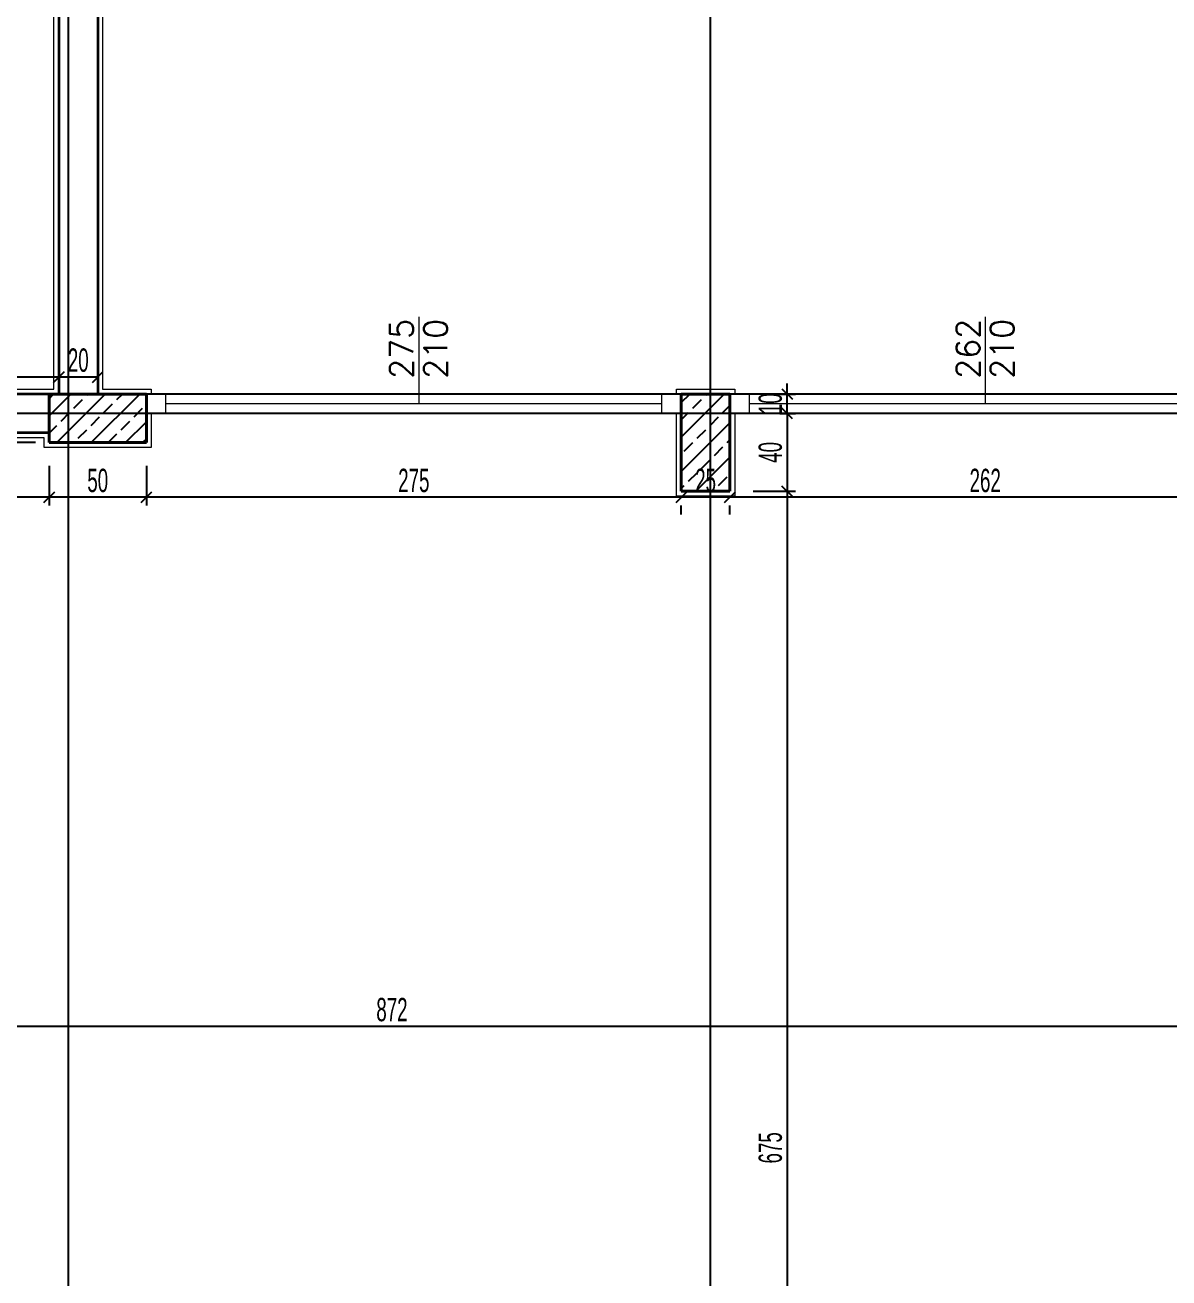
# Model space of a CAD drawing. Header units: inches. Extents: x -7543 to -822, y 102837 to 190349.
# Drawn here: x -833.4367 to -833.3191, y 102837.0368 to 102837.1656 of the extents above; entities that cross this region are included whole.
import ezdxf

# ---------------------------------------------------------------- set-up
doc = ezdxf.new("R2010")
doc.units = ezdxf.units.IN
doc.header["$MEASUREMENT"] = 0
doc.linetypes.add('__ZG_T_P__9', pattern=[22, 1, -10, 1, -10])
doc.linetypes.add('DASHDOTX2', pattern=[2, 1, -0.5, 0, -0.5])
doc.layers.get('0').update_dxf_attribs({"lineweight": 25})
doc.layers.get('Defpoints').update_dxf_attribs({"lineweight": 25})
for name, color, linetype, lineweight in [('AKS', 1, 'Continuous', 25), ('ICOL', 55, 'Continuous', 25), ('İZ DÜŞÜM', 253, 'Continuous', 20), ('KOLON', 2, 'Continuous', 40), ('SIVA', 150, 'Continuous', 15), ('TARAMA', 8, 'Continuous', 25)]:
    doc.layers.add(name, color=color, linetype=linetype, lineweight=lineweight)
for name, color, linetype, lineweight, true_color in [('DUVAR', 7, 'Continuous', 35, 0xfc4642), ('KAPI', 7, 'Continuous', 18, 0xffb360), ('PENCERE', 7, 'Continuous', 18, 0xffb360)]:
    doc.layers.add(name, color=color, linetype=linetype, lineweight=lineweight, true_color=true_color)
doc.styles.add('OLCU', font='tromand.shx', dxfattribs={"width": 0.6, "height": 12})
doc.styles.add('TXTX', font='TXTX')

# ---------------------------------------------------------------- blocks, each defined once
blk = doc.blocks.new('_Oblique')
at = {"color": 0, "linetype": 'ByBlock', "lineweight": -2}
blk.add_line((-0.5, -0.5), (0.5, 0.5), dxfattribs=at)

msp = doc.modelspace()

# ---------------------------------------------------------------- linework, layer by layer
at = {"layer": 'AKS', "linetype": 'DASHDOTX2', "ltscale": 10}
for p, q in [((-833.43226, 102836.73452), (-833.43226, 102837.24164)), ((-833.36627, 102836.73452), (-833.36627, 102837.24164)), ((-833.2101, 102837.12568), (-833.66026, 102837.12568))]:
    msp.add_line(p, q, dxfattribs=at)
at = {"layer": 'Defpoints', "color": 6}
for p, q in [((-833.42926, 102837.12768), (-833.42926, 102837.18769)), ((-833.27776, 102837.12768), (-833.42926, 102837.12768))]:
    msp.add_line(p, q, dxfattribs=at)
at = {"layer": 'Defpoints', "color": 3}
for p, q in [((-833.43326, 102837.12768), (-833.43326, 102837.17769)), ((-833.49026, 102837.12768), (-833.43326, 102837.12768)), ((-833.36926, 102837.12568), (-833.42426, 102837.12568)), ((-833.42426, 102837.12568), (-833.42426, 102837.12268)), ((-833.36926, 102837.11768), (-833.36926, 102837.12568)), ((-833.31176, 102837.12568), (-833.36426, 102837.12568)), ((-833.36426, 102837.12568), (-833.36426, 102837.11768)), ((-833.43426, 102837.12368), (-833.48026, 102837.12368)), ((-833.43426, 102837.12268), (-833.43426, 102837.12368)), ((-833.42426, 102837.12268), (-833.43426, 102837.12268)), ((-833.36426, 102837.11768), (-833.36926, 102837.11768))]:
    msp.add_line(p, q, dxfattribs=at)
at = {"layer": 'DUVAR'}
for p, q in [((-833.43326, 102837.17769), (-833.43326, 102837.12768)), ((-833.42926, 102837.17769), (-833.42926, 102837.12768)), ((-833.43426, 102837.12768), (-833.48026, 102837.12768)), ((-833.43426, 102837.12368), (-833.43976, 102837.12368))]:
    msp.add_line(p, q, dxfattribs=at)
at = {"layer": 'ICOL', "color": 53}
for p, q in [((-833.43326, 102837.13182), (-833.43326, 102837.13026)), ((-833.43326, 102837.13182), (-833.43326, 102837.13026)), ((-833.42926, 102837.13182), (-833.42926, 102837.13026)), ((-833.35929, 102837.12768), (-833.35753, 102837.12768)), ((-833.35914, 102837.12568), (-833.35753, 102837.12568)), ((-833.35914, 102837.12568), (-833.35753, 102837.12568)), ((-833.43566, 102837.12268), (-833.4419, 102837.12268)), ((-833.43566, 102837.12268), (-833.4419, 102837.12268)), ((-833.43426, 102837.12028), (-833.43426, 102837.11622)), ((-833.43426, 102837.12028), (-833.43426, 102837.11622)), ((-833.42426, 102837.12028), (-833.42426, 102837.11622)), ((-833.42426, 102837.12028), (-833.42426, 102837.11622)), ((-833.36186, 102837.11768), (-833.35753, 102837.11768)), ((-833.36186, 102837.11768), (-833.35753, 102837.11768)), ((-833.36926, 102837.11528), (-833.36926, 102837.11622)), ((-833.36926, 102837.11528), (-833.36926, 102837.11622)), ((-833.36426, 102837.11528), (-833.36426, 102837.11622)), ((-833.36426, 102837.11528), (-833.36426, 102837.11622))]:
    msp.add_line(p, q, dxfattribs=at)
at = {"layer": 'ICOL'}
for p, q in [((-833.43326, 102837.12942), (-833.48026, 102837.12942)), ((-833.42926, 102837.12942), (-833.43326, 102837.12942)), ((-833.35837, 102837.12768), (-833.35837, 102837.12876)), ((-833.35837, 102837.12568), (-833.35837, 102837.12768)), ((-833.35837, 102837.12568), (-833.35837, 102837.1246)), ((-833.35837, 102837.12568), (-833.35837, 102837.11768)), ((-833.35837, 102837.11768), (-833.35837, 102836.98268)), ((-833.43426, 102837.11706), (-833.59426, 102837.11706)), ((-833.42426, 102837.11706), (-833.43426, 102837.11706)), ((-833.36926, 102837.11706), (-833.42426, 102837.11706)), ((-833.36426, 102837.11706), (-833.36926, 102837.11706)), ((-833.31176, 102837.11706), (-833.36426, 102837.11706)), ((-833.31176, 102837.06265), (-833.48626, 102837.06265))]:
    msp.add_line(p, q, dxfattribs=at)
at = {"layer": 'İZ DÜŞÜM', "linetype": '__ZG_T_P__9'}
msp.add_line((-833.49026, 102837.12768), (-833.27776, 102837.12768), dxfattribs=at)
msp.add_line((-833.49026, 102837.12768), (-833.27776, 102837.12768), dxfattribs=at)
at = {"layer": 'KAPI'}
for p, q in [((-833.42426, 102837.12768), (-833.36926, 102837.12768)), ((-833.42226, 102837.12568), (-833.42226, 102837.12768)), ((-833.37126, 102837.12568), (-833.37126, 102837.12768)), ((-833.36426, 102837.12768), (-833.31176, 102837.12768)), ((-833.36226, 102837.12568), (-833.36226, 102837.12768)), ((-833.37126, 102837.12668), (-833.42226, 102837.12668)), ((-833.31376, 102837.12668), (-833.36226, 102837.12668)), ((-833.42426, 102837.12568), (-833.36926, 102837.12568)), ((-833.36426, 102837.12568), (-833.31176, 102837.12568))]:
    msp.add_line(p, q, dxfattribs=at)
at = {"layer": 'KOLON'}
for p, q in [((-833.43426, 102837.12268), (-833.43426, 102837.12768)), ((-833.43426, 102837.12768), (-833.42426, 102837.12768)), ((-833.42426, 102837.12768), (-833.42426, 102837.12268)), ((-833.36926, 102837.12768), (-833.36426, 102837.12768)), ((-833.36926, 102837.11768), (-833.36926, 102837.12768)), ((-833.36926, 102837.12768), (-833.36426, 102837.12768)), ((-833.36926, 102837.11768), (-833.36926, 102837.12768)), ((-833.36426, 102837.12768), (-833.36426, 102837.11768)), ((-833.36426, 102837.12768), (-833.36426, 102837.11768)), ((-833.42426, 102837.12268), (-833.43426, 102837.12268)), ((-833.36426, 102837.11768), (-833.36926, 102837.11768)), ((-833.36426, 102837.11768), (-833.36926, 102837.11768))]:
    msp.add_line(p, q, dxfattribs=at)
at = {"layer": 'PENCERE'}
for p, q in [((-833.39626, 102837.1356), (-833.39626, 102837.12668)), ((-833.33801, 102837.1356), (-833.33801, 102837.12668))]:
    msp.add_line(p, q, dxfattribs=at)
at = {"layer": 'SIVA'}
for p, q in [((-833.42876, 102837.17819), (-833.42876, 102837.12818)), ((-833.43376, 102837.12818), (-833.43376, 102837.17719)), ((-833.48076, 102837.12818), (-833.43376, 102837.12818)), ((-833.43476, 102837.12818), (-833.43376, 102837.12818)), ((-833.43476, 102837.12818), (-833.43376, 102837.12818)), ((-833.42876, 102837.12818), (-833.42376, 102837.12818)), ((-833.42376, 102837.12818), (-833.42376, 102837.12768)), ((-833.36976, 102837.12818), (-833.36376, 102837.12818)), ((-833.36976, 102837.12768), (-833.36976, 102837.12818)), ((-833.36376, 102837.12818), (-833.36376, 102837.12768)), ((-833.42376, 102837.12568), (-833.42376, 102837.12218)), ((-833.36976, 102837.11718), (-833.36976, 102837.12568)), ((-833.36376, 102837.12568), (-833.36376, 102837.11718)), ((-833.43476, 102837.12318), (-833.43926, 102837.12318)), ((-833.43476, 102837.12218), (-833.43476, 102837.12318)), ((-833.42376, 102837.12218), (-833.43476, 102837.12218)), ((-833.36376, 102837.11718), (-833.36976, 102837.11718))]:
    msp.add_line(p, q, dxfattribs=at)
at = {"layer": 'TARAMA'}
for p, q in [((-833.43426, 102837.12544), (-833.43201, 102837.12768)), ((-833.43426, 102837.1272), (-833.43392, 102837.12755)), ((-833.43348, 102837.12268), (-833.42848, 102837.12768)), ((-833.43038, 102837.12755), (-833.43025, 102837.12768)), ((-833.42994, 102837.12268), (-833.42494, 102837.12768)), ((-833.42729, 102837.1271), (-833.42671, 102837.12768)), ((-833.36926, 102837.1268), (-833.36837, 102837.12768)), ((-833.36926, 102837.12326), (-833.36484, 102837.12768)), ((-833.36674, 102837.12755), (-833.36661, 102837.12768)), ((-833.43171, 102837.12622), (-833.43083, 102837.1271)), ((-833.42862, 102837.12578), (-833.42773, 102837.12666)), ((-833.36807, 102837.12622), (-833.36719, 102837.1271)), ((-833.36498, 102837.12578), (-833.36426, 102837.12649)), ((-833.43303, 102837.12489), (-833.43215, 102837.12578)), ((-833.42994, 102837.12445), (-833.42906, 102837.12534)), ((-833.42552, 102837.12534), (-833.42464, 102837.12622)), ((-833.36926, 102837.12503), (-833.36851, 102837.12578)), ((-833.3663, 102837.12445), (-833.36542, 102837.12534)), ((-833.43426, 102837.12367), (-833.43348, 102837.12445)), ((-833.43127, 102837.12313), (-833.43038, 102837.12401)), ((-833.42685, 102837.12401), (-833.42596, 102837.12489)), ((-833.42641, 102837.12268), (-833.42426, 102837.12483)), ((-833.36926, 102837.11973), (-833.36426, 102837.12473)), ((-833.36763, 102837.12313), (-833.36674, 102837.12401)), ((-833.43171, 102837.12268), (-833.43171, 102837.12268)), ((-833.42817, 102837.12268), (-833.42729, 102837.12357)), ((-833.42464, 102837.12268), (-833.42426, 102837.12306)), ((-833.36895, 102837.1218), (-833.36807, 102837.12268)), ((-833.36453, 102837.12268), (-833.36426, 102837.12296)), ((-833.36777, 102837.11768), (-833.36426, 102837.12119)), ((-833.36586, 102837.12136), (-833.36498, 102837.12224)), ((-833.36719, 102837.12003), (-833.3663, 102837.12092)), ((-833.36851, 102837.11871), (-833.36763, 102837.11959)), ((-833.36542, 102837.11827), (-833.36453, 102837.11915)), ((-833.36926, 102837.11796), (-833.36895, 102837.11827)), ((-833.366, 102837.11768), (-833.36586, 102837.11782))]:
    msp.add_line(p, q, dxfattribs=at)

# ---------------------------------------------------------------- block references
at = {"layer": 'ICOL', "xscale": 0.001080000000001746, "yscale": 0.001080000000001746, "zscale": 0.001080000000001746}
for p in [(-833.43326, 102837.12942), (-833.42926, 102837.12942), (-833.43426, 102837.11706), (-833.42426, 102837.11706), (-833.36926, 102837.11706), (-833.36426, 102837.11706)]:
    msp.add_blockref('_Oblique', p, dxfattribs=at)
at = {"layer": 'ICOL'}
for p, xscale, yscale, zscale, rotation in [((-833.43326, 102837.12942), 0.001080000000001746, 0.001080000000001746, 0.001080000000001746, 180), ((-833.35837, 102837.12768), 0.001080000001820736, 0.001080000001820736, 0.001080000001820736, 270), ((-833.35837, 102837.12568), 0.001080000001820736, 0.001080000001820736, 0.001080000001820736, 90), ((-833.35837, 102837.12568), 0.001080000001820736, 0.001080000001820736, 0.001080000001820736, 90), ((-833.43426, 102837.11706), 0.001080000000001746, 0.001080000000001746, 0.001080000000001746, 180), ((-833.42426, 102837.11706), 0.001080000000001746, 0.001080000000001746, 0.001080000000001746, 180), ((-833.36926, 102837.11706), 0.001080000000001746, 0.001080000000001746, 0.001080000000001746, 180), ((-833.36426, 102837.11706), 0.001080000000001746, 0.001080000000001746, 0.001080000000001746, 180), ((-833.35837, 102837.11768), 0.001080000001820736, 0.001080000001820736, 0.001080000001820736, 90), ((-833.35837, 102837.11768), 0.001080000001820736, 0.001080000001820736, 0.001080000001820736, 270)]:
    msp.add_blockref('_Oblique', p, dxfattribs=dict(at, xscale=xscale, yscale=yscale, zscale=zscale, rotation=rotation))

# ---------------------------------------------------------------- texts
at = {"layer": 'ICOL', "char_height": 0.0024, "attachment_point": 5, "style": 'OLCU'}
for s, insert in [('\\A1;20', (-833.43126, 102837.13115)), ('\\A1;50', (-833.42926, 102837.11878)), ('\\A1;275', (-833.39676, 102837.11878)), ('\\A1;25', (-833.36676, 102837.11878)), ('\\A1;262', (-833.33801, 102837.11878)), ('\\A1;872', (-833.39901, 102837.06438))]:
    msp.add_mtext(s, dxfattribs=dict(at, insert=insert))
at = {"layer": 'ICOL', "char_height": 0.0024, "attachment_point": 5, "rotation": 90, "style": 'OLCU'}
for s, insert in [('\\A1;10', (-833.3601, 102837.12668)), ('\\A1;40', (-833.3601, 102837.12168)), ('\\A1;675', (-833.3601, 102837.05018))]:
    msp.add_mtext(s, dxfattribs=dict(at, insert=insert))
at = {"layer": 'PENCERE', "style": 'TXTX'}
for s, p in [('275', (-833.39683, 102837.12924)), ('210', (-833.39332, 102837.12924)), ('262', (-833.33858, 102837.12924)), ('210', (-833.33507, 102837.12924))]:
    msp.add_text(s, height=0.0024, rotation=90, dxfattribs=at).set_placement(p)

doc.saveas('drawing.dxf')
